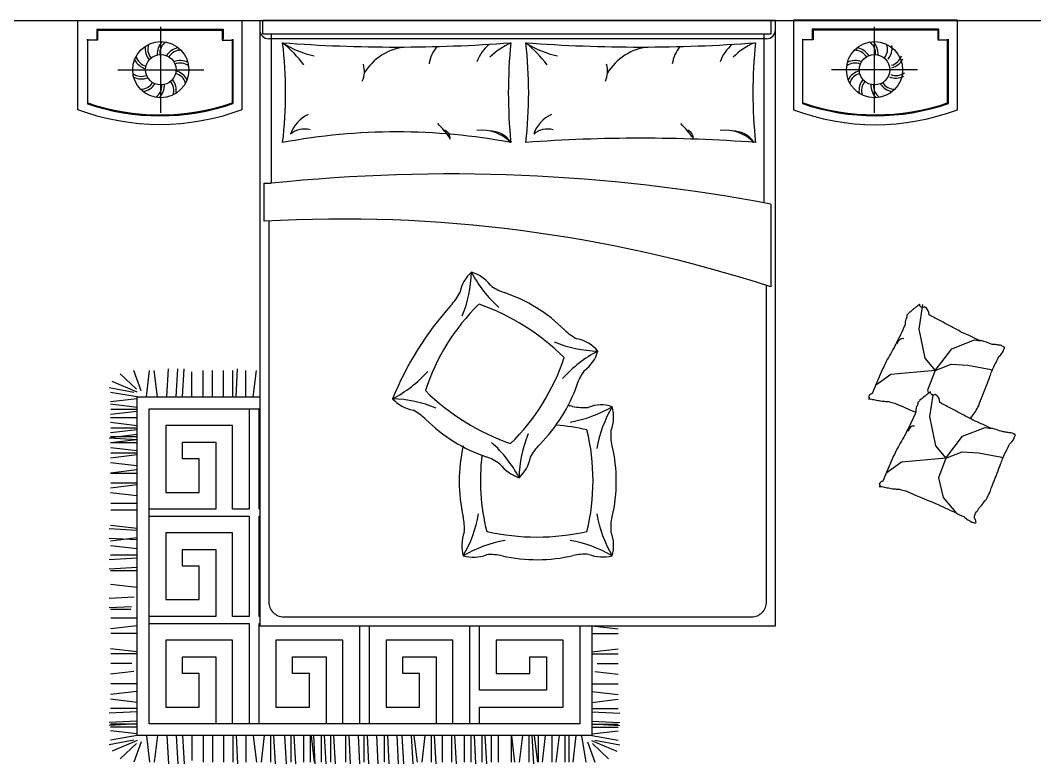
# Model space of a CAD drawing. Header units: inches. Extents: x 9.7 to 52.2, y 13.1 to 37.9.
# Drawn here: x 35.3 to 38.703, y 30.908 to 33.401 of the extents above; entities that cross this region are included whole.
import ezdxf

# ---------------------------------------------------------------- set-up
doc = ezdxf.new("R2010")
doc.units = ezdxf.units.IN
doc.header["$MEASUREMENT"] = 0
doc.layers.add('02', color=2, linetype='Continuous')
doc.layers.add('1', color=1, linetype='Continuous')

msp = doc.modelspace()

# ---------------------------------------------------------------- linework, layer by layer
at = {"layer": '02'}
for p, q in [((35.4939, 33.4004), (38.4508, 33.4005)), ((36.1139, 33.4005), (37.8339, 33.4005)), ((35.5569, 33.3704), (35.9809, 33.3704)), ((35.5569, 33.3704), (35.5569, 33.3704)), ((35.5569, 33.3704), (35.5569, 33.3374)), ((35.5569, 33.3674), (35.9809, 33.3674)), ((35.5599, 33.3704), (35.5599, 33.3344)), ((35.7718, 33.0906), (35.7718, 33.379)), ((35.9779, 33.3704), (35.9779, 33.3344)), ((35.9809, 33.3704), (35.9809, 33.3704)), ((35.9809, 33.3704), (35.9809, 33.3374)), ((36.1425, 33.3536), (36.1425, 32.8541)), ((37.7943, 33.3536), (37.7943, 32.7892)), ((38.3809, 33.3705), (37.9569, 33.3705)), ((37.9569, 33.3705), (37.9569, 33.3705)), ((37.9569, 33.3705), (37.9569, 33.3375)), ((38.3809, 33.3675), (37.9569, 33.3675)), ((37.9599, 33.3705), (37.9599, 33.3345)), ((38.1661, 33.0905), (38.1661, 33.3789)), ((38.3779, 33.3705), (38.3779, 33.3345)), ((38.3809, 33.3705), (38.3809, 33.3705)), ((38.3809, 33.3705), (38.3809, 33.3375)), ((35.5599, 33.3344), (35.5239, 33.3344)), ((35.5269, 33.1234), (35.5269, 33.3374)), ((35.9779, 33.3344), (36.0139, 33.3344)), ((36.0109, 33.3374), (36.0109, 33.1234)), ((36.0139, 33.3374), (36.0139, 33.1213)), ((37.8039, 33.3387), (36.1339, 33.3387)), ((37.9239, 33.3375), (37.9239, 33.1214)), ((37.9599, 33.3345), (37.9239, 33.3345)), ((38.3779, 33.3345), (38.4139, 33.3345)), ((38.4109, 33.1236), (38.4109, 33.3375)), ((38.4139, 33.1214), (38.4139, 33.3375)), ((35.6275, 33.2348), (35.916, 33.2348)), ((38.3103, 33.2347), (38.0219, 33.2347)), ((36.119, 32.8541), (36.1425, 32.8541)), ((36.119, 32.7269), (36.119, 32.8541)), ((37.8178, 32.7843), (37.8178, 32.507)), ((38.3267, 32.4478, -5.4277), (38.3148, 32.3654, -5.4277)), ((38.3148, 32.3654, -5.4277), (38.3343, 32.2675, -5.4277)), ((38.4255, 32.2995, -5.4277), (38.5016, 32.3289, -5.4277)), ((38.5016, 32.3289, -5.4277), (38.5208, 32.3259, -5.4277)), ((38.3697, 32.2259, -5.4277), (38.4255, 32.2995, -5.4277)), ((38.3343, 32.2675, -5.4277), (38.3697, 32.2259, -5.4277)), ((35.7061, 32.1584), (35.6817, 32.2267)), ((35.7239, 32.1385), (35.7344, 32.2267)), ((35.7606, 32.1378), (35.7501, 32.2267)), ((35.792, 32.1378), (35.7973, 32.2319)), ((35.8235, 32.1378), (35.8287, 32.2319)), ((35.8444, 32.1378), (35.8497, 32.2319)), ((35.9142, 32.1378), (35.9142, 32.2267)), ((35.9457, 32.1378), (35.9457, 32.2267)), ((35.9823, 32.1378), (35.9823, 32.2267)), ((36.0138, 32.1378), (36.0138, 32.2267)), ((36.0242, 32.1378), (36.0295, 32.2319)), ((36.0566, 32.1385), (36.0566, 32.2265)), ((36.0819, 32.1385), (36.0924, 32.2267)), ((38.3697, 32.2259, -5.4277), (38.4236, 32.2473, -5.4277)), ((38.4236, 32.2473, -5.4277), (38.4786, 32.2439, -5.4277)), ((38.4786, 32.2439, -5.4277), (38.5569, 32.2293, -5.4277)), ((38.5569, 32.2293, -5.4277), (38.5594, 32.2241, -5.4277)), ((35.6903, 32.1639), (35.636, 32.2152)), ((35.8759, 32.1378), (35.8759, 32.2214)), ((38.2209, 32.2124, -5.4277), (38.1806, 32.184, -5.4277)), ((38.3697, 32.2259, -5.4277), (38.2209, 32.2124, -5.4277)), ((38.3697, 32.2259, -5.4277), (38.3441, 32.1601, -5.4277)), ((35.6817, 32.1528), (35.5984, 32.1685)), ((35.6929, 32.1537), (35.6086, 32.19)), ((38.1806, 32.184, -5.4277), (38.1709, 32.1772, -5.4277)), ((38.3441, 32.1601, -5.4277), (38.3467, 32.1492, -5.4277)), ((35.6925, 32.1378), (35.6036, 32.1528)), ((35.6925, 32.1319), (35.6036, 32.1214)), ((38.3613, 32.1442, -5.4277), (38.3508, 32.0717, -5.4277)), ((35.6925, 32.1027), (35.6036, 32.1132)), ((35.6918, 32.0952), (35.6038, 32.0952)), ((35.7325, 32.0978), (36.1039, 32.0978)), ((35.7325, 31.0421), (35.7325, 32.0978)), ((36.0685, 32.0978), (36.0685, 31.7618)), ((36.1021, 31.7618), (36.1021, 32.0978)), ((35.6925, 32.089), (35.6036, 32.0785)), ((35.6925, 32.0675), (35.6036, 32.0675)), ((38.3508, 32.0717, -5.4277), (38.3704, 31.9739, -5.4277)), ((35.6925, 32.041), (35.6036, 32.0515)), ((35.6925, 32.0273), (35.6036, 32.0168)), ((35.6918, 32.0335), (35.6038, 32.0335)), ((36.0125, 32.0418), (35.7885, 32.0418)), ((35.7885, 32.0418), (35.7885, 31.8178)), ((36.0125, 31.7618), (36.0125, 32.0418)), ((38.4616, 32.0059, -5.4277), (38.5376, 32.0353, -5.4277)), ((38.5376, 32.0353, -5.4277), (38.5568, 32.0323, -5.4277)), ((35.6925, 31.9941), (35.5984, 31.9993)), ((35.6925, 32.0115), (35.6036, 32.001)), ((35.6925, 32.0045), (35.6036, 32.0045)), ((35.6918, 31.9938), (35.6036, 31.9833)), ((38.4057, 31.9322, -5.4277), (38.4616, 32.0059, -5.4277)), ((35.6925, 31.9836), (35.6036, 31.9836)), ((35.6925, 31.9571), (35.6036, 31.9676)), ((35.8445, 31.9858), (35.9565, 31.9858)), ((35.8445, 31.9298), (35.8445, 31.9858)), ((35.9565, 31.9858), (35.9565, 31.7618)), ((38.3704, 31.9739, -5.4277), (38.4057, 31.9322, -5.4277)), ((35.6925, 31.9434), (35.6036, 31.9329)), ((35.6918, 31.9496), (35.6038, 31.9496)), ((35.9005, 31.9298), (35.8445, 31.9298)), ((35.9005, 31.8178), (35.9005, 31.9298)), ((38.4057, 31.9322, -5.4277), (38.2569, 31.9188, -5.4277)), ((38.4057, 31.9322, -5.4277), (38.3802, 31.8665, -5.4277)), ((38.4057, 31.9322, -5.4277), (38.4596, 31.9536, -5.4277)), ((38.4596, 31.9536, -5.4277), (38.5146, 31.9502, -5.4277)), ((38.5146, 31.9502, -5.4277), (38.5929, 31.9356, -5.4277)), ((38.5929, 31.9356, -5.4277), (38.5955, 31.9304, -5.4277)), ((35.6918, 31.9067), (35.6036, 31.9172)), ((35.6918, 31.893), (35.6036, 31.8825)), ((38.2167, 31.8903, -5.4277), (38.207, 31.8836, -5.4277)), ((38.2569, 31.9188, -5.4277), (38.2167, 31.8903, -5.4277)), ((35.6918, 31.8815), (35.6038, 31.8815)), ((38.3802, 31.8665, -5.4277), (38.3959, 31.8003, -5.4277)), ((35.6925, 31.8426), (35.6036, 31.8321)), ((35.6918, 31.8488), (35.6038, 31.8488)), ((35.6918, 31.8059), (35.6036, 31.8164)), ((35.7885, 31.8178), (35.9005, 31.8178)), ((38.3959, 31.8003, -5.4277), (38.4383, 31.7498, -5.4277)), ((35.6918, 31.7807), (35.6038, 31.7807)), ((35.6918, 31.7585), (35.6038, 31.7585)), ((35.9565, 31.7618), (35.7325, 31.7618)), ((36.0685, 31.7618), (36.0125, 31.7618)), ((36.1039, 31.7618), (36.1021, 31.7618)), ((35.7325, 31.738), (36.0685, 31.738)), ((36.0685, 31.738), (36.0685, 31.402)), ((36.1021, 31.402), (36.1021, 31.738)), ((36.1021, 31.738), (36.1039, 31.738)), ((35.6925, 31.6898), (35.5984, 31.695)), ((35.6925, 31.6966), (35.6036, 31.707)), ((36.0125, 31.682), (35.7885, 31.682)), ((35.7885, 31.682), (35.7885, 31.458)), ((36.0125, 31.402), (36.0125, 31.682)), ((35.6925, 31.6584), (35.5984, 31.6636)), ((35.6918, 31.6651), (35.6036, 31.6546)), ((35.6925, 31.6284), (35.6036, 31.6389)), ((35.8445, 31.57), (35.8445, 31.626)), ((35.8445, 31.626), (35.9565, 31.626)), ((35.9565, 31.626), (35.9565, 31.402)), ((35.6925, 31.597), (35.5984, 31.5918)), ((35.6925, 31.6075), (35.6036, 31.6075)), ((35.6925, 31.5656), (35.5984, 31.5603)), ((35.6925, 31.5551), (35.6036, 31.5551)), ((35.9005, 31.57), (35.8445, 31.57)), ((35.9005, 31.458), (35.9005, 31.57)), ((35.6925, 31.4983), (35.6036, 31.5087)), ((35.6821, 31.4663), (35.5984, 31.4616)), ((35.7885, 31.458), (35.9005, 31.458)), ((35.6732, 31.4343), (35.5984, 31.4302)), ((35.6713, 31.4249), (35.6036, 31.4249)), ((35.6925, 31.3957), (35.6038, 31.3957)), ((35.9565, 31.402), (35.7325, 31.402)), ((35.7325, 31.3781), (36.0685, 31.3781)), ((36.0685, 31.402), (36.0125, 31.402)), ((36.0685, 31.3781), (36.0685, 31.0421)), ((36.1039, 31.402), (36.1021, 31.402)), ((36.1021, 31.0421), (36.1021, 31.3781)), ((36.1021, 31.3781), (36.1039, 31.3781)), ((35.6925, 31.3705), (35.6036, 31.36)), ((35.6925, 31.3445), (35.6038, 31.3445)), ((36.4381, 31.3705), (36.4381, 31.0421)), ((36.4717, 31.0421), (36.4717, 31.3705)), ((36.8077, 31.3705), (36.8077, 31.0421)), ((36.8413, 31.1541), (36.8413, 31.3705)), ((37.1773, 31.3705), (37.1773, 31.0421)), ((37.2173, 31.3705), (37.3062, 31.36)), ((37.2173, 31.3445), (37.306, 31.3445)), ((35.7885, 31.3221), (35.7885, 31.0981)), ((36.0125, 31.3221), (35.7885, 31.3221)), ((36.0125, 31.0421), (36.0125, 31.3221)), ((36.1581, 31.3221), (36.1581, 31.0981)), ((36.3821, 31.3221), (36.1581, 31.3221)), ((36.3821, 31.0421), (36.3821, 31.3221)), ((36.5277, 31.3221), (36.5277, 31.0981)), ((36.7517, 31.3221), (36.5277, 31.3221)), ((36.7517, 31.0421), (36.7517, 31.3221)), ((36.8973, 31.3221), (36.8973, 31.2101)), ((37.1213, 31.3221), (36.8973, 31.3221)), ((37.1213, 31.0981), (37.1213, 31.3221)), ((35.6925, 31.2826), (35.6036, 31.2931)), ((35.6925, 31.2764), (35.6038, 31.2764)), ((37.2173, 31.2826), (37.3062, 31.2931)), ((37.2173, 31.2764), (37.306, 31.2764)), ((35.6746, 31.2437), (35.6038, 31.2437)), ((35.8445, 31.2101), (35.8445, 31.2661)), ((35.8445, 31.2661), (35.9565, 31.2661)), ((35.9565, 31.2661), (35.9565, 31.0421)), ((36.2141, 31.2101), (36.2141, 31.2661)), ((36.2141, 31.2661), (36.3261, 31.2661)), ((36.3261, 31.2661), (36.3261, 31.0421)), ((36.5837, 31.2101), (36.5837, 31.2661)), ((36.5837, 31.2661), (36.6957, 31.2661)), ((36.6957, 31.2661), (36.6957, 31.0421)), ((37.0093, 31.2101), (37.0093, 31.2661)), ((37.0093, 31.2661), (37.0653, 31.2661)), ((37.0653, 31.2661), (37.0653, 31.1541)), ((37.2352, 31.2437), (37.306, 31.2437)), ((35.6815, 31.2172), (35.6036, 31.208)), ((35.9005, 31.2101), (35.8445, 31.2101)), ((35.9005, 31.0981), (35.9005, 31.2101)), ((36.2701, 31.2101), (36.2141, 31.2101)), ((36.2701, 31.0981), (36.2701, 31.2101)), ((36.6397, 31.2101), (36.5837, 31.2101)), ((36.6397, 31.0981), (36.6397, 31.2101)), ((36.8973, 31.2101), (37.0093, 31.2101)), ((37.2283, 31.2172), (37.3062, 31.208)), ((35.6918, 31.1756), (35.6038, 31.1756)), ((37.218, 31.1756), (37.306, 31.1756)), ((35.6918, 31.1503), (35.6036, 31.1399)), ((37.0653, 31.1541), (36.8413, 31.1541)), ((37.218, 31.1503), (37.3062, 31.1399)), ((35.6925, 31.1137), (35.6036, 31.1242)), ((37.2173, 31.1137), (37.3062, 31.1242)), ((35.6925, 31.0822), (35.5984, 31.077)), ((35.6925, 31.0927), (35.6036, 31.0927)), ((35.7885, 31.0981), (35.9005, 31.0981)), ((36.1581, 31.0981), (36.2701, 31.0981)), ((36.5277, 31.0981), (36.6397, 31.0981)), ((36.8413, 31.0421), (36.8413, 31.0981)), ((36.8413, 31.0981), (37.1213, 31.0981)), ((37.2173, 31.0927), (37.3062, 31.0927)), ((37.2173, 31.0822), (37.3114, 31.077)), ((35.6925, 31.0508), (35.5984, 31.0456)), ((35.6925, 31.0414), (35.5984, 31.0362)), ((35.6925, 31.0403), (35.6036, 31.0403)), ((37.1773, 31.0421), (35.7325, 31.0421)), ((37.2173, 31.0508), (37.3114, 31.0456)), ((37.2173, 31.0414), (37.3114, 31.0362)), ((37.2173, 31.0403), (37.3062, 31.0403)), ((35.6925, 31.0309), (35.6036, 31.0309)), ((35.6925, 31.008), (35.6036, 31.0185)), ((35.6925, 31.0021), (35.6036, 30.9871)), ((35.7239, 31.0014), (35.7344, 30.9132)), ((35.7606, 31.0021), (35.7501, 30.9132)), ((35.792, 31.0021), (35.7973, 30.908)), ((35.8235, 31.0021), (35.8287, 30.908)), ((35.8444, 31.0021), (35.8497, 30.908)), ((35.8759, 31.0021), (35.8759, 30.9185)), ((35.9142, 31.0021), (35.9142, 30.9132)), ((35.9457, 31.0021), (35.9457, 30.9132)), ((35.9823, 31.0021), (35.9823, 30.9132)), ((36.0138, 31.0021), (36.0138, 30.9132)), ((36.0242, 31.0021), (36.0295, 30.908)), ((36.0566, 31.0014), (36.0566, 30.9134)), ((36.0819, 31.0014), (36.0924, 30.9132)), ((36.1186, 31.0021), (36.1081, 30.9132)), ((36.1395, 31.0021), (36.1395, 30.9132)), ((36.15, 31.0021), (36.1552, 30.908)), ((36.1867, 31.0021), (36.1919, 30.908)), ((36.2076, 31.0021), (36.2076, 30.9132)), ((36.2181, 31.0021), (36.2233, 30.908)), ((36.2505, 31.0014), (36.2505, 30.9134)), ((36.273, 31.0021), (36.273, 30.9132)), ((36.2757, 31.0014), (36.2862, 30.9132)), ((36.2835, 31.0021), (36.2887, 30.908)), ((36.3097, 31.0021), (36.3097, 30.9132)), ((36.3202, 31.0021), (36.3254, 30.908)), ((36.3411, 31.0021), (36.3411, 30.9132)), ((36.3516, 31.0021), (36.3568, 30.908)), ((36.3918, 31.0021), (36.3918, 30.9132)), ((36.4023, 31.0021), (36.4075, 30.908)), ((36.4337, 31.0021), (36.4389, 30.908)), ((36.4533, 31.0021), (36.4533, 30.9132)), ((36.4638, 31.0021), (36.469, 30.908)), ((36.4952, 31.0021), (36.5004, 30.908)), ((36.5214, 31.0021), (36.5214, 30.9132)), ((36.5319, 31.0021), (36.5371, 30.908)), ((36.5633, 31.0021), (36.5686, 30.908)), ((36.5805, 31.0021), (36.5857, 30.908)), ((36.6119, 31.0021), (36.6172, 30.908)), ((36.621, 31.0014), (36.6314, 30.9132)), ((36.6576, 31.0021), (36.6471, 30.9132)), ((36.6786, 31.0021), (36.6786, 30.9132)), ((36.6891, 31.0021), (36.6943, 30.908)), ((36.7152, 31.0021), (36.7152, 30.9132)), ((36.7467, 31.0021), (36.7467, 30.9132)), ((36.7572, 31.0021), (36.7624, 30.908)), ((36.7895, 31.0014), (36.7895, 30.9134)), ((36.8121, 31.0021), (36.8121, 30.9132)), ((36.8225, 31.0021), (36.8278, 30.908)), ((36.8487, 31.0021), (36.8487, 30.9132)), ((36.8592, 31.0021), (36.8645, 30.908)), ((36.8802, 31.0021), (36.8802, 30.9132)), ((36.9039, 31.0021), (36.9039, 30.9132)), ((36.9467, 31.0014), (36.9467, 30.9134)), ((36.9483, 31.0014), (36.9588, 30.9132)), ((36.985, 31.0021), (36.9745, 30.9132)), ((37.0059, 31.0021), (37.0059, 30.9132)), ((37.0164, 31.0021), (37.0216, 30.908)), ((37.0248, 31.0014), (37.0352, 30.9132)), ((37.0373, 31.0021), (37.0373, 30.9132)), ((37.0614, 31.0021), (37.051, 30.9132)), ((37.0839, 31.0021), (37.0839, 30.9132)), ((37.108, 31.0021), (37.0975, 30.9132)), ((37.1267, 31.0014), (37.1267, 30.9134)), ((37.1403, 31.0021), (37.1403, 30.9132)), ((37.1644, 31.0021), (37.1539, 30.9132)), ((37.1832, 31.0014), (37.1973, 30.9134)), ((37.2173, 31.0309), (37.3062, 31.0309)), ((37.2173, 31.008), (37.3062, 31.0185)), ((37.2173, 31.0021), (37.3062, 30.9871)), ((35.6817, 30.9871), (35.5984, 30.9714)), ((35.6929, 30.9862), (35.6086, 30.9499)), ((35.6903, 30.976), (35.636, 30.9247)), ((35.7061, 30.9815), (35.6817, 30.9132)), ((37.2037, 30.9815), (37.2281, 30.9132)), ((37.2169, 30.9862), (37.3012, 30.9499)), ((37.2195, 30.976), (37.2738, 30.9247)), ((37.2281, 30.9871), (37.3114, 30.9714))]:
    msp.add_line(p, q, dxfattribs=at)
for points in [[(35.4939, 33.1004), (35.4939, 33.4004), (36.0439, 33.4004), (36.0439, 33.1004, -0.181818)], [(38.4439, 33.1005), (38.4439, 33.4005), (37.8939, 33.4005), (37.8939, 33.1005, 0.181818)], [(36.1806, 32.9908, 0.058596), (36.1806, 33.325, 0.036889), (36.9463, 33.325, 0.052163), (36.9463, 32.9908, 0.093111)], [(36.9961, 32.9908, 0.058596), (36.9961, 33.325, 0.036648), (37.7669, 33.325, 0.052163), (37.7669, 32.9908, 0.036967)], [(38.6191, 31.9793, 0.101392), (38.6342, 31.9983, -0.223768), (38.6391, 32.0086, -0.25558), (38.6369, 32.0125, -0.081563), (38.6248, 32.0177, -0.071805), (38.6111, 32.019, 0.069985), (38.5971, 32.0203, 0.03546), (38.5506, 32.0348, 0.029432), (38.4973, 32.0594, 0.001554), (38.4718, 32.0732, -0.00152), (38.4457, 32.0872, -0.004735), (38.4186, 32.1014, 0.00382), (38.385, 32.1189, 0.296001), (38.3698, 32.1462, -0.649774), (38.3534, 32.1549, -0.02319), (38.3495, 32.1515, 0.0288), (38.3463, 32.1488, 0.005727), (38.3406, 32.1447, -0.004358), (38.3332, 32.1392, -0.027528), (38.3184, 32.127, -0.046214), (38.3108, 32.1185, -0.194121), (38.3074, 32.1054, 0.133719), (38.3048, 32.0863, 0.011505), (38.2895, 32.0526, 0.008882), (38.268, 32.0098, 0.012426), (38.2377, 31.9554, -0.033612), (38.2273, 31.9349), (38.2084, 31.89), (38.1938, 31.8554, 0.224341), (38.182, 31.8449, -0.722772), (38.1818, 31.8378, -0.103513), (38.1848, 31.8374, 0.053465), (38.1906, 31.8372, 0.030109), (38.209, 31.8332, -0.031436), (38.2266, 31.8295, -0.05324), (38.2387, 31.829, 0.05518), (38.2504, 31.8285, 0.056271), (38.2706, 31.823, 0.0108), (38.3707, 31.7808, 0.00456), (38.4383, 31.7498, 0.01125), (38.4652, 31.7363, 0.069394), (38.4795, 31.7261, -0.079756), (38.492, 31.7175, -0.106399), (38.5036, 31.7148, -0.328642), (38.507, 31.7172, -0.299547), (38.5056, 31.7226, 0.189917), (38.5018, 31.73, 0.033518), (38.5016, 31.7382, 0.075627), (38.5023, 31.7418, 0.053489), (38.5052, 31.7479, 0.017838), (38.5164, 31.7646, 0.038394), (38.5318, 31.7827, -0.059529), (38.5413, 31.7948, -0.035943), (38.5515, 31.8149, -0.011245), (38.578, 31.8819, -0.006203), (38.589, 31.9128, 0.010783), (38.5955, 31.9304, 0.019485), (38.6, 31.9407, 0.005062)]]:
    msp.add_lwpolyline(points, format="xyb", close=True, dxfattribs=at)
for points in [[(36.1039, 33.4005), (36.1039, 31.3705), (37.8339, 31.3705), (37.8339, 33.4005)], [(37.8178, 33.4005), (37.8178, 33.3536), (36.1139, 33.3536), (36.1139, 33.4005)], [(37.2173, 31.3705), (37.2173, 31.0021), (35.6925, 31.0021), (35.6925, 32.1378), (36.1039, 32.1378)]]:
    msp.add_lwpolyline(points, dxfattribs=at)
for points in [[(36.1339, 32.7278), (36.1339, 31.4505, 0.414214), (36.1839, 31.4005), (37.7539, 31.4005, 0.414214), (37.8039, 31.4505), (37.8039, 32.5119)], [(38.5831, 32.273, 0.101392), (38.5982, 32.2919, -0.223768), (38.603, 32.3023, -0.25558), (38.6009, 32.3062, -0.081563), (38.5887, 32.3113, -0.071805), (38.5751, 32.3126, 0.069985), (38.5611, 32.3139, 0.03546), (38.5146, 32.3284, 0.029432), (38.4613, 32.353, 0.001554), (38.4358, 32.3668, -0.00152), (38.4096, 32.3809, -0.004735), (38.3826, 32.395, 0.00382), (38.349, 32.4125, 0.296001), (38.3338, 32.4398, -0.649774), (38.3173, 32.4485, -0.02319), (38.3134, 32.4451, 0.0288), (38.3102, 32.4424, 0.005727), (38.3046, 32.4383, -0.004358), (38.2971, 32.4329, -0.027528), (38.2824, 32.4206, -0.046214), (38.2748, 32.4121, -0.194121), (38.2714, 32.399, 0.133719), (38.2688, 32.3799, 0.011505), (38.2535, 32.3462, 0.008882), (38.2319, 32.3034, 0.012426), (38.2016, 32.2491, -0.033612), (38.1913, 32.2285), (38.1723, 32.1837), (38.1577, 32.1491, 0.224341), (38.146, 32.1386, -0.722772), (38.1458, 32.1315, -0.103513), (38.1488, 32.131, 0.053465), (38.1546, 32.1308, 0.030109), (38.173, 32.1269, -0.031436), (38.1906, 32.1231, -0.05324), (38.2027, 32.1227, 0.05518), (38.2144, 32.1222, 0.056271), (38.2345, 32.1167, 0.007596), (38.3048, 32.0865, 0.00456)], [(36.9736, 31.867, 0.159461), (37.0123, 31.9356, -0.076283), (37.043, 31.9784, 0.115075), (37.1686, 32.1799, -0.076283), (37.1934, 32.2263, 0.159461), (37.238, 32.2913)], [(38.4868, 32.0651, 0.023183), (38.4958, 32.0763, -0.059529), (38.5052, 32.0885, -0.035943), (38.5155, 32.1086, -0.011245), (38.542, 32.1756, -0.006203), (38.553, 32.2064, 0.010783), (38.5594, 32.2241, 0.019485), (38.5639, 32.2343, 0.005062), (38.5831, 32.273, 0.101392)], [(37.2862, 31.6048, 0.159461), (37.2827, 31.6836, -0.076283), (37.2862, 31.7362, 0.115075), (37.2862, 31.9735, -0.076283), (37.2827, 32.0261, 0.159461), (37.2862, 32.1048)]]:
    msp.add_lwpolyline(points, format="xyb", dxfattribs=at)
for centre, radius in [((35.7718, 33.2348), 0.0942), ((38.1661, 33.2347), 0.0942), ((35.7718, 33.2348), 0.051), ((38.1661, 33.2347), 0.051)]:
    msp.add_circle(centre, radius, dxfattribs=at)
for centre, radius, start, end in [((36.1339, 33.3687), 0.03, 180, 270), ((37.8039, 33.3687), 0.03, 270, 0), ((35.7742, 33.304), 0.0462, 160.3002, 220.538), ((35.82, 33.287), 0.0605, 136.17, 182.4897), ((35.8144, 33.2894), 0.0462, 124.3002, 184.538), ((35.93, 33.0124), 0.4006, 36.4935, 51.2792), ((36.3583, 33.6043), 0.3311, 237.5379, 257.5233), ((36.9642, 33.2138), 0.1399, 130.5354, 160.3558), ((37.0514, 33.0959), 0.252, 114.6457, 134.1585), ((37.1738, 33.6043), 0.3311, 237.5379, 257.5233), ((36.7455, 33.0124), 0.4006, 36.4935, 51.2792), ((37.7797, 33.2138), 0.1399, 130.5354, 160.3558), ((37.8669, 33.0959), 0.252, 114.6457, 134.1585), ((38.1234, 33.2893), 0.0462, 355.462, 55.6998), ((38.1178, 33.2869), 0.0605, 357.5103, 43.83), ((38.1636, 33.304), 0.0462, 319.462, 19.6998), ((38.1646, 33.3079), 0.0605, 321.5102, 7.83), ((35.7801, 33.3053), 0.0605, 172.17, 218.4898), ((35.8414, 33.2486), 0.0605, 100.17, 146.4897), ((35.8384, 33.2538), 0.0462, 88.3002, 148.538), ((36.6123, 33.1268), 0.1854, 96.6849, 148.3182), ((36.7998, 33.2322), 0.13, 141.8174, 169.8987), ((37.4278, 33.1268), 0.1854, 96.6849, 148.3182), ((37.6153, 33.2322), 0.13, 141.8174, 169.8987), ((38.0995, 33.2538), 0.0462, 31.462, 91.6998), ((38.0964, 33.2486), 0.0605, 33.5103, 79.83), ((38.2117, 33.2948), 0.0462, 283.462, 343.6998), ((35.737, 33.2968), 0.0605, 208.17, 254.4897), ((35.733, 33.2922), 0.0462, 196.3002, 256.538), ((35.8363, 33.205), 0.0605, 64.17, 110.4897), ((35.8369, 33.2111), 0.0462, 52.3002, 112.538), ((36.3718, 33.2299), 0.0831, 335.8927, 16.1192), ((37.1872, 33.2299), 0.0831, 335.8927, 16.1192), ((38.101, 33.211), 0.0462, 67.462, 127.6998), ((38.1015, 33.205), 0.0605, 69.5103, 115.83), ((38.2077, 33.2993), 0.0605, 285.5103, 331.83), ((35.7067, 33.2585), 0.0462, 232.3002, 292.538), ((35.8105, 33.1773), 0.0462, 16.3002, 76.538), ((35.8065, 33.1728), 0.0605, 28.17, 74.4897), ((38.1313, 33.1728), 0.0605, 105.5103, 151.83), ((38.1273, 33.1773), 0.0462, 103.462, 163.6998), ((38.238, 33.2611), 0.0462, 247.462, 307.6998), ((35.7072, 33.2645), 0.0605, 244.17, 290.4897), ((35.7051, 33.2157), 0.0462, 268.3002, 328.538), ((35.7021, 33.2209), 0.0605, 280.17, 326.4897), ((35.7291, 33.1802), 0.0462, 304.3002, 4.538), ((35.7235, 33.1826), 0.0605, 316.17, 2.4897), ((35.7693, 33.1655), 0.0462, 340.3002, 40.538), ((35.7634, 33.1642), 0.0605, 352.17, 38.4898), ((38.1744, 33.1642), 0.0605, 141.5102, 187.83), ((38.1685, 33.1655), 0.0462, 139.462, 199.6998), ((38.2143, 33.1826), 0.0605, 177.5103, 223.83), ((38.2087, 33.1802), 0.0462, 175.462, 235.6998), ((38.2358, 33.2209), 0.0605, 213.5103, 259.83), ((38.2327, 33.2157), 0.0462, 211.462, 271.6998), ((38.2375, 33.2671), 0.0605, 249.5103, 295.83), ((35.7689, 33.834), 0.7536, 251.0285, 288.9715), ((35.7689, 33.8343), 0.7509, 251.1988, 288.8012), ((38.1689, 33.8341), 0.7536, 251.0285, 288.9715), ((38.1689, 33.8344), 0.7509, 251.1988, 288.8012), ((36.3122, 32.9831), 0.1111, 114.2916, 160.9896), ((37.1277, 32.9831), 0.1111, 114.2916, 160.9896), ((36.406, 32.7583), 0.4175, 36.2085, 45.0849), ((37.2215, 32.7583), 0.4175, 36.2085, 45.0849), ((36.2546, 32.9598), 0.076, 76.4823, 128.5563), ((36.7148, 33.005), 0.028, 353.7543, 77.2187), ((36.8487, 32.8951), 0.1367, 44.406, 96.8342), ((36.8743, 32.9428), 0.0866, 33.6349, 90.8456), ((37.0701, 32.9598), 0.076, 76.4823, 128.5563), ((37.5303, 33.005), 0.028, 353.7543, 77.2187), ((37.6642, 32.8951), 0.1367, 44.406, 96.8342), ((37.6897, 32.9428), 0.0866, 33.6349, 90.8456), ((36.7422, 27.108), 5.7773, 79.27053, 95.9585), ((36.3795, 28.0684), 4.6658, 72.0458, 93.2004), ((36.8992, 32.4623), 0.1267, 132.4658, 168.7065), ((36.4006, 32.565), 0.4131, 337.848, 358.7136), ((36.7801, 32.4381), 0.1223, 37.2937, 74.0973), ((37.1797, 32.7473), 0.4131, 207.619, 228.4847), ((36.9812, 32.6514), 0.1736, 233.2983, 250.7472), ((36.6202, 32.5658), 0.1736, 315.5854, 333.0343), ((36.7572, 31.9924), 0.5225, 45.1307, 71.3884), ((37.5628, 31.717), 1.095, 138.3818, 157.7644), ((37.3339, 31.9411), 0.7088, 134.3091, 162.1015), ((36.5739, 31.7068), 0.7883, 45.633, 70.247), ((37.2469, 32.4871), 0.1736, 225.7718, 243.2208), ((37.1477, 32.2169), 0.1171, 39.4726, 79.6505), ((38.2624, 32.3139, -5.4277), 0.02, 84.5887, 174.5887), ((37.2486, 32.7043), 0.4131, 247.6615, 268.5272), ((36.4394, 32.497), 0.7222, 314.4385, 341.7077), ((37.4283, 31.9247), 0.4131, 117.4326, 138.2982), ((36.3589, 32.4981), 0.4131, 297.4326, 318.2982), ((37.1973, 32.7055), 0.7669, 225.458, 250.7951), ((36.6425, 32.2173), 0.1267, 222.6522, 258.8929), ((36.5386, 31.7184), 0.4131, 67.6615, 88.5272), ((36.5398, 31.9379), 0.1736, 45.7718, 63.2208), ((37.0362, 31.5968), 0.5225, 77.0576, 78.7033), ((37.0768, 32.461), 0.4131, 279.5884, 300.4541), ((37.1902, 32.2757), 0.1736, 257.6988, 275.1477), ((37.2488, 31.9939), 0.1171, 71.3996, 111.5774), ((37.6416, 31.8943), 0.4131, 149.3595, 170.2251), ((37.0295, 32.4326), 0.5225, 225.1307, 251.3884), ((37.0316, 31.2576), 0.7883, 77.5599, 85.1689), ((36.4996, 31.8571), 0.7222, 346.3654, 13.6346), ((38.2984, 32.0203, -5.4277), 0.02, 84.5887, 174.5887), ((37.3866, 31.8577), 0.4131, 157.848, 178.7136), ((37.295, 31.8548), 0.5225, 166.8711, 193.1289), ((36.6076, 31.6755), 0.4131, 27.619, 48.4847), ((37.5528, 31.8583), 0.7088, 173.1956, 194.0284), ((36.8055, 31.7735), 0.1736, 53.2983, 70.7472), ((37.0223, 32.0035), 0.145, 218.7754, 250.3571), ((36.4307, 31.8154), 0.4131, 329.3595, 350.2251), ((36.6167, 31.6986), 0.1736, 355.0387, 12.4877), ((37.6416, 31.8154), 0.4131, 189.7749, 210.6405), ((36.9082, 31.6389), 0.1267, 159.3666, 195.6073), ((37.0326, 32.4349), 0.7669, 257.3849, 282.722), ((36.9956, 31.2487), 0.4131, 99.5884, 120.4541), ((37.0768, 31.2487), 0.4131, 59.5459, 80.4116), ((36.8199, 31.727), 0.1267, 254.5791, 290.8198), ((36.8805, 31.4356), 0.1736, 77.6988, 95.1477), ((37.0345, 32.1145), 0.5225, 257.0576, 283.3153), ((37.1929, 31.4367), 0.1736, 85.2252, 102.6742), ((37.2553, 31.7465), 0.145, 250.7023, 282.284)]:
    msp.add_arc(centre, radius, start, end, dxfattribs=at)
at = {"layer": '1'}
msp.add_line((31.5745, 33.4004), (51.9007, 33.4004), dxfattribs=at)

doc.saveas('drawing.dxf')
